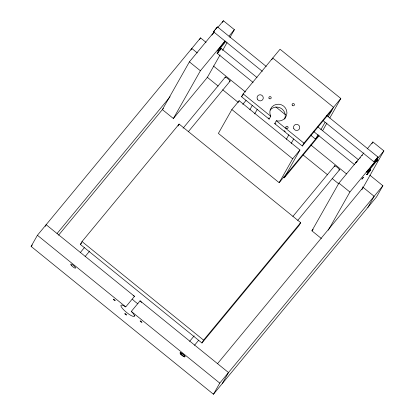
<?xml version="1.0" encoding="UTF-8"?>
<svg xmlns="http://www.w3.org/2000/svg" width="415" height="415" viewBox="0 0 415 415"><rect width="100%" height="100%" fill="white"/><g stroke="black" fill="none" stroke-linecap="round" stroke-linejoin="round"><path stroke-width="0.62" d="M262.311 71.323L213.497 31.742L215.286 29.351L217.439 26.882L266.254 66.462M217.439 26.918L217.035 27.52M355.702 162.934L357.175 161.113L356.796 161.658M374.014 161.881L377.946 157.015L374.014 161.881L323.186 120.672M369.817 175.14L382.884 185.733L376.581 196.871L213.455 394.25L31.115 246.411L37.412 235.274L200.544 37.895L206.063 42.372M45.209 226.372L46.153 224.702L134.486 296.32L125.745 306.893A8.616 1.982 39.6 0 0 121.766 307.567A8.616 1.982 39.6 0 0 132.276 316.085A8.616 1.982 39.6 0 0 131.316 311.411L140.057 300.834L228.494 372.54L222.196 383.678M80.391 244.435L82.014 241.566L179.114 124.08L300.673 222.642L299.054 225.506L201.955 342.992L80.391 244.435L81.625 242.941M190.859 50.142L191.803 48.472L197.322 52.944M199.599 39.565L200.544 37.895M214.373 31.649L189.396 61.871L162.395 109.602L173.377 118.508L207.36 77.387L220.069 54.925M222.43 22.436L223.384 20.75L234.366 29.657L229.92 37.516M173.377 118.508L200.383 70.773L224.951 41.049M178.035 125.989L179.114 124.08M222.611 50.433L227.057 42.569M231.881 109.539L218.378 133.402L279.16 182.683L286.443 173.869L299.946 150.007L239.165 100.726L231.881 109.539L292.663 158.815L279.16 182.683M239.165 100.726L238.22 102.391L222.673 89.744M331.917 110.177L302.302 146.007L274.699 123.629L276.317 120.765A8.616 8.378 29.5 0 0 286.947 112.896A8.616 8.378 29.5 0 0 276.437 104.373A8.616 8.378 29.5 0 0 270.746 116.247L269.127 119.11L241.525 96.731L243.143 93.868L280.042 49.224L340.819 98.5L329.764 118.042M271.815 59.708L272.759 58.038L333.541 107.314L328.166 116.802M249.83 109.747L252.362 105.27M254.68 113.886L257.217 109.41M284.565 118.949L285.074 118.052M286.319 139.29L288.85 134.813M291.169 143.429L293.701 138.952M283.31 176.998L284.311 177.812L285.935 174.948L318.772 135.217M302.302 146.007L303.925 143.144L340.819 98.5M318.061 134.668L315.535 139.134L310.513 135.062M320.904 129.641L325.012 122.383M201.955 342.992L203.573 340.129L300.673 222.642M322.818 130.32L326.921 123.063M213.455 394.25L219.758 383.112L382.884 185.733M321.397 238.521L311.914 230.828L338.92 183.098L363.893 152.876M371.949 143.663L372.903 141.977L383.885 150.884L361.921 189.645M328.296 230.19L349.902 192.005L383.885 150.884M367.846 207.448L374.143 196.311L362.586 186.937M221.102 48.757C221.558 47.787 216.184 54.448 217.626 53.063M221.024 48.866L219.442 50.915M216.9 27.696L216.594 28.106M368.396 172.448L366.808 174.611L369.537 171.426M367.659 173.387L366.803 174.606L368.966 172.142M369.36 171.649L370.74 169.745L368.385 172.464M369.718 171.193L370.74 169.782L368.587 172.215M216.417 28.329L215.292 29.74M356.724 161.746L355.712 162.934M31.115 246.411L32.303 244.969M217.652 27.686L223.384 20.75M57.052 233.536L170.103 96.747M58.588 235.186L163.391 108.382M229.044 36.095L234.366 29.657M80.23 252.652L84.359 247.651M183.062 128.23L225.599 76.759M85.091 256.595L89.635 251.096M188.337 131.669L230.46 80.702M241.525 96.731L243.169 94.745M242.785 104.341L246.064 100.373M134.32 316.163L134.865 315.504M292.663 158.815L299.946 150.007M284.311 177.812L319.161 135.648M189.634 341.353L194.179 335.854M292.881 216.433L335.004 165.46M194.5 345.296L198.629 340.3M297.742 220.375L339.869 169.403M367.171 148.912L372.903 141.977M311.914 230.828L313.138 229.345M217.527 363.649L363.177 187.419M218.897 51.585L218.207 52.409M214.768 30.368L213.507 31.753M218.046 52.596L217.751 52.923M326.621 115.406L377.951 157.02M220.806 48.176L257.03 77.548M317.911 126.912L358.664 159.951M216.874 53.047L253.098 82.419M313.979 131.778L354.732 164.822M275.856 106.961L285.396 114.701M213.383 65.969L245.504 92.011M310.83 144.975L346.509 173.901M243.143 93.868L270.746 116.247M276.317 120.765L303.925 143.144M189.396 61.871L200.383 70.773M338.92 183.098L349.902 192.005M207.101 77.123L218.155 86.081M303.043 154.909L327.658 174.865M332.182 178.528L338.707 183.824M82.014 241.566L203.573 340.129M37.412 235.274L125.745 306.893M131.316 311.411L219.758 383.112M225.174 77.807A3.133 0.721 39.6 0 1 227.861 78.632A3.133 0.721 39.6 0 1 229.495 81.309M334.672 166.669A3.133 0.721 39.6 0 1 335.507 166.161A3.133 0.721 39.6 0 1 338.661 168.656A3.133 0.721 39.6 0 1 338.899 170.015M137.91 303.79A8.616 1.982 39.6 0 1 132.421 299.231M133.122 295.496A8.616 1.982 39.6 0 1 134.486 296.32M140.057 300.834A8.616 1.982 39.6 0 1 141.536 302.442M211.873 35.135A8.616 0.342 -51 0 1 213.818 32.785M225.931 41.256A8.616 0.342 -51 0 1 218.959 49.748A8.616 0.342 -51 0 1 218.472 49.655A8.616 0.342 -51 0 1 225.278 41.127M356.532 162.638A8.616 0.342 -51 0 1 356.791 162.27M359.821 158.323A8.616 0.342 -51 0 1 360.35 157.659M361.901 155.744A8.616 0.342 -51 0 1 362.383 155.158M275.923 123.867A8.616 8.378 29.5 0 1 274.699 123.629M269.127 119.11A8.616 8.378 29.5 0 1 268.65 117.969M270.082 110.074A8.616 8.378 29.5 0 1 284.664 118.929M285.328 131.456A1.172 1.141 29.5 0 1 284.176 130.523M361.932 179.124L363.41 177.314L361.958 179.078M366.684 171.831L368.162 170.02L366.694 171.815M376.452 161.777L377.925 159.967L376.452 161.777M71.468 265.501A3.133 0.721 39.6 0 0 75.551 268.137A3.133 0.721 39.6 0 0 72.469 264.708A3.133 0.721 39.6 0 0 71.468 265.501M180.821 354.161A3.133 0.721 39.6 0 0 184.903 356.796A3.133 0.721 39.6 0 0 181.822 353.367A3.133 0.721 39.6 0 0 180.821 354.161A3.133 0.721 39.6 0 0 184.955 356.838A3.133 0.721 39.6 0 0 181.874 353.414A3.133 0.721 39.6 0 0 180.873 354.202M140.42 321.397A1.172 0.27 39.6 0 0 141.951 322.382A1.172 0.27 39.6 0 0 140.794 321.101A1.172 0.27 39.6 0 0 140.42 321.397M125.071 314.056A1.172 0.27 39.6 0 0 126.601 315.042A1.172 0.27 39.6 0 0 125.444 313.756A1.172 0.27 39.6 0 0 125.071 314.056M113.679 299.713A1.172 0.27 39.6 0 0 115.209 300.699A1.172 0.27 39.6 0 0 114.052 299.417A1.172 0.27 39.6 0 0 113.679 299.713M369.661 169.621A8.616 0.342 -51 0 0 377.806 159.142A8.616 0.342 -51 0 0 369.661 168.677A8.616 0.342 -51 0 0 369.661 169.621M257.383 99.133A3.133 3.045 29.5 0 0 262.762 99.579A3.133 3.045 29.5 0 0 260.355 94.77A3.133 3.045 29.5 0 0 257.383 99.133M293.836 128.717A3.133 3.045 29.5 0 0 299.215 129.169A3.133 3.045 29.5 0 0 296.808 124.36A3.133 3.045 29.5 0 0 293.836 128.717M268.998 98.199A1.172 1.141 29.5 0 0 271.016 98.365A1.172 1.141 29.5 0 0 270.113 96.565A1.172 1.141 29.5 0 0 268.998 98.199M285.894 127.929A1.172 1.141 29.5 0 0 287.911 128.1A1.172 1.141 29.5 0 0 287.009 126.295A1.172 1.141 29.5 0 0 285.894 127.929M292.222 105.14A1.172 1.141 29.5 0 0 294.24 105.311A1.172 1.141 29.5 0 0 293.338 103.506A1.172 1.141 29.5 0 0 292.222 105.14"/></g></svg>
